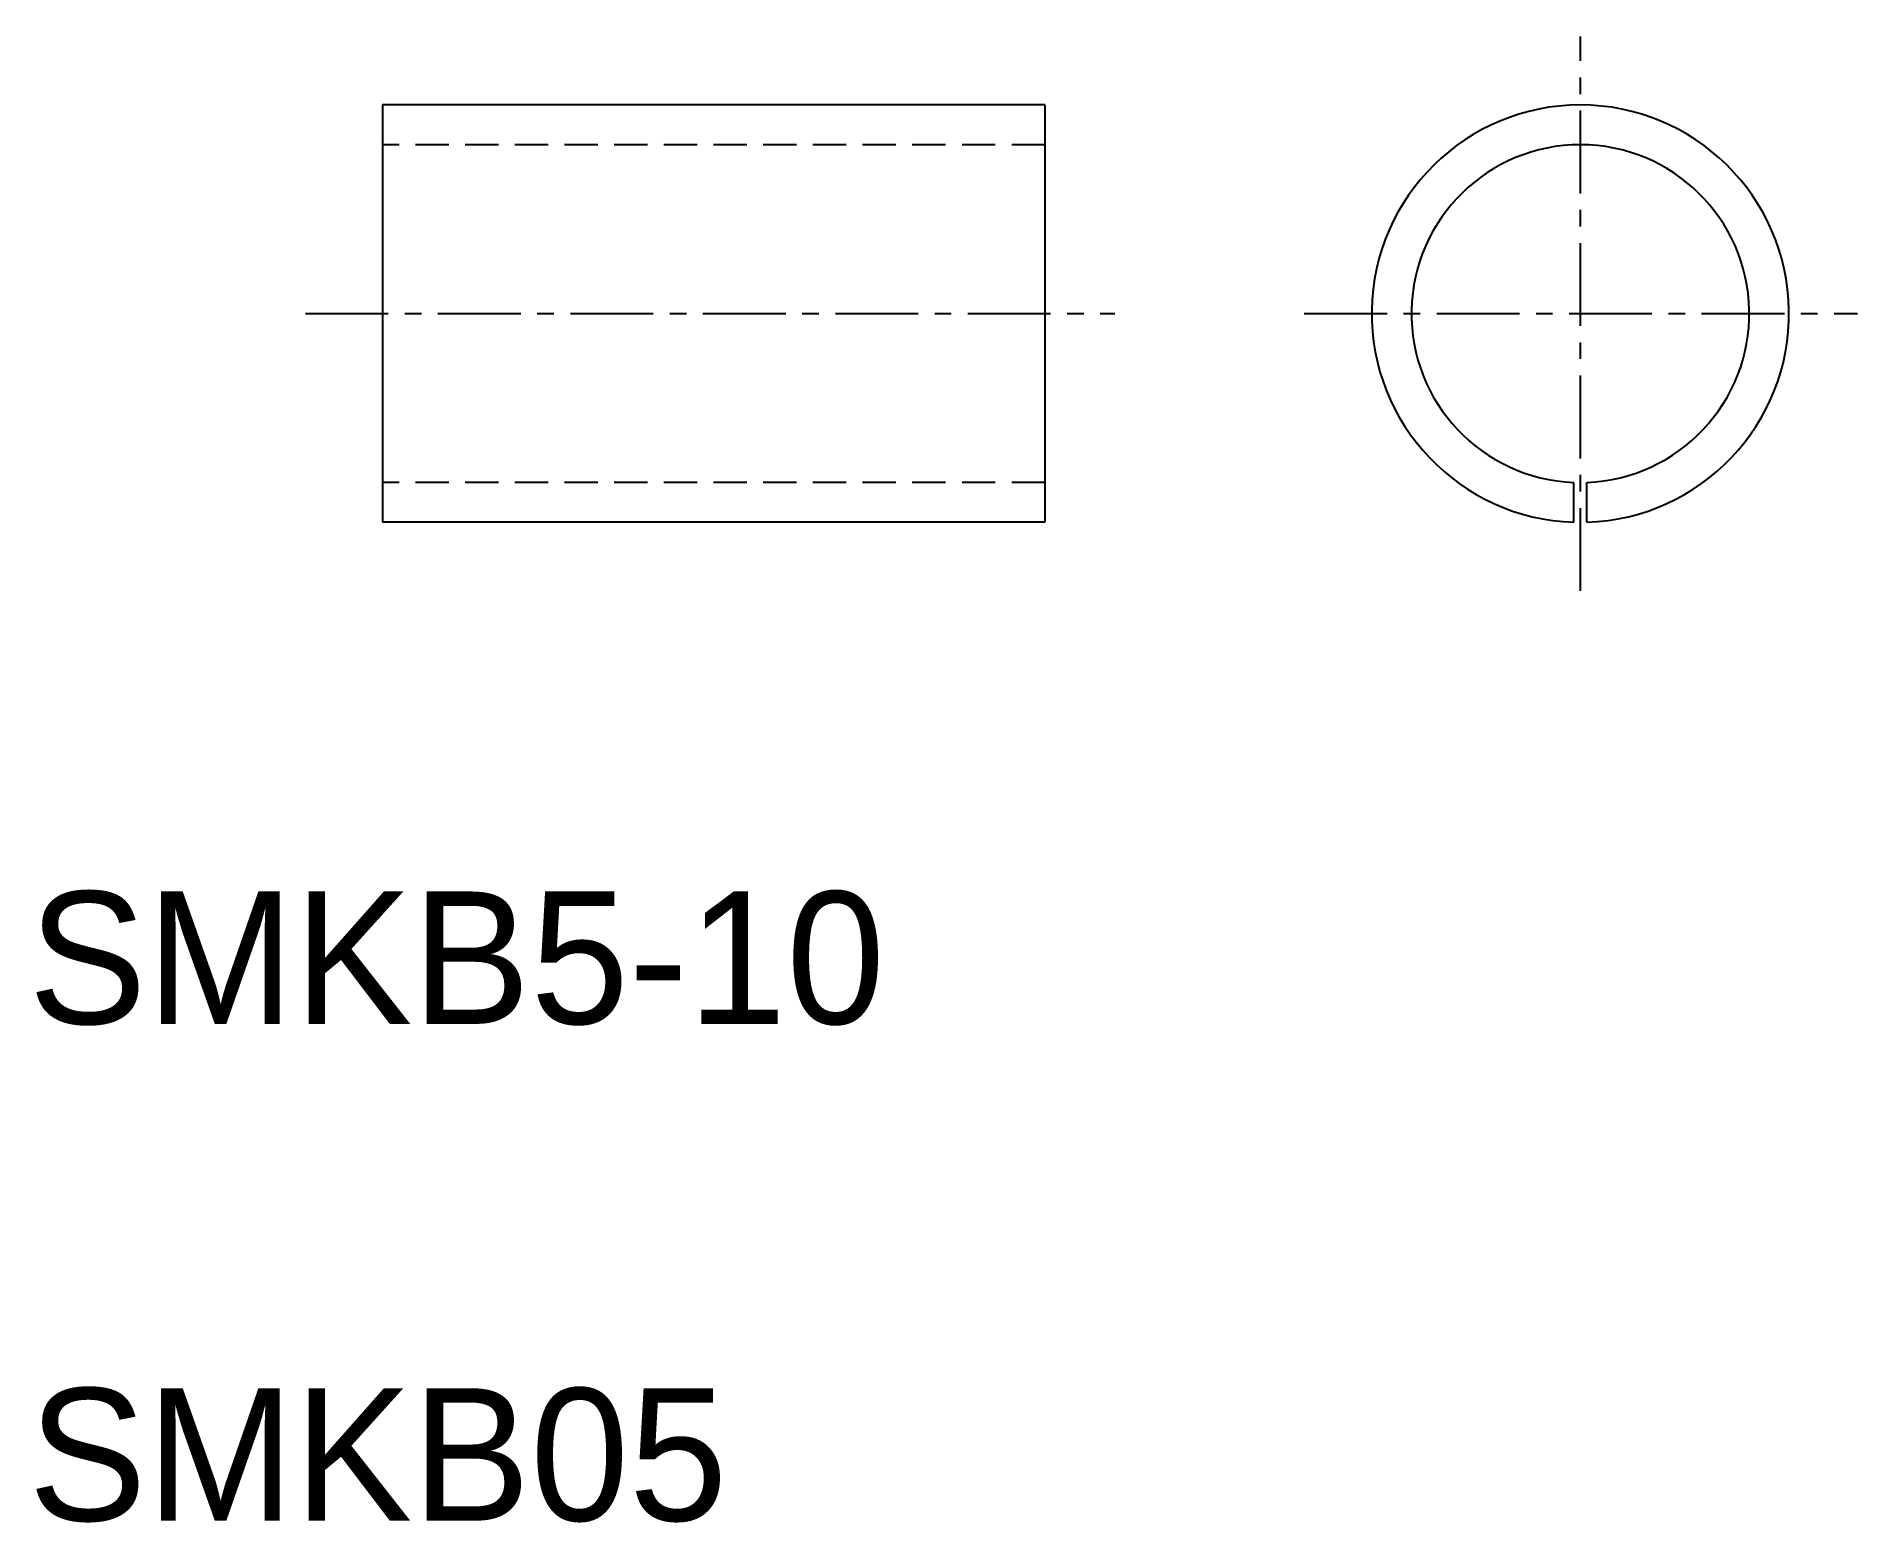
# Model space of a CAD drawing. Extents: x 5.1 to 32.6, y 5 to 27.4.
import ezdxf

# ---------------------------------------------------------------- set-up
doc = ezdxf.new("R2010")
doc.units = 0
doc.linetypes.add('CENTER', pattern=[2, 1.25, -0.25, 0.25, -0.25])
doc.linetypes.add('DASHED', pattern=[0.75, 0.5, -0.25])
doc.layers.get('0').update_dxf_attribs({"linetype": 'CONTINUOUS'})
doc.layers.add('CENTER', color=1, linetype='CENTER')

msp = doc.modelspace()

# ---------------------------------------------------------------- linework, layer by layer
at = {"color": 7, "linetype": 'CONTINUOUS'}
for p, q in [((20.346, 26.374), (10.346, 26.374)), ((10.346, 26.374), (10.346, 20.074)), ((20.346, 26.374), (20.346, 20.074)), ((28.332, 20.075), (28.332, 20.676)), ((28.532, 20.075), (28.532, 20.676)), ((20.346, 20.074), (10.346, 20.074))]:
    msp.add_line(p, q, dxfattribs=at)
at = {"color": 3, "linetype": 'DASHED'}
for p, q in [((20.346, 25.774), (10.346, 25.774)), ((20.346, 20.674), (10.346, 20.674))]:
    msp.add_line(p, q, dxfattribs=at)
at = {"color": 7, "linetype": 'CONTINUOUS'}
for radius, start, end in [(3.15, 271.8192, 268.1808), (2.55, 272.2475, 267.7525)]:
    msp.add_arc((28.432, 23.224), radius, start, end, dxfattribs=at)
at = {"layer": 'CENTER', "color": 1, "linetype": 'CENTER'}
for p, q in [((28.432, 19.039), (28.432, 27.409)), ((9.184, 23.224), (21.402, 23.224)), ((24.263, 23.224), (32.618, 23.224))]:
    msp.add_line(p, q, dxfattribs=at)

# ---------------------------------------------------------------- texts
at = {"color": 7, "linetype": 'CONTINUOUS'}
for s, p in [('SMKB5-10', (5, 12.5)), ('SMKB05', (5, 5))]:
    msp.add_text(s, height=2, dxfattribs=at).set_placement(p)

doc.saveas('drawing.dxf')
